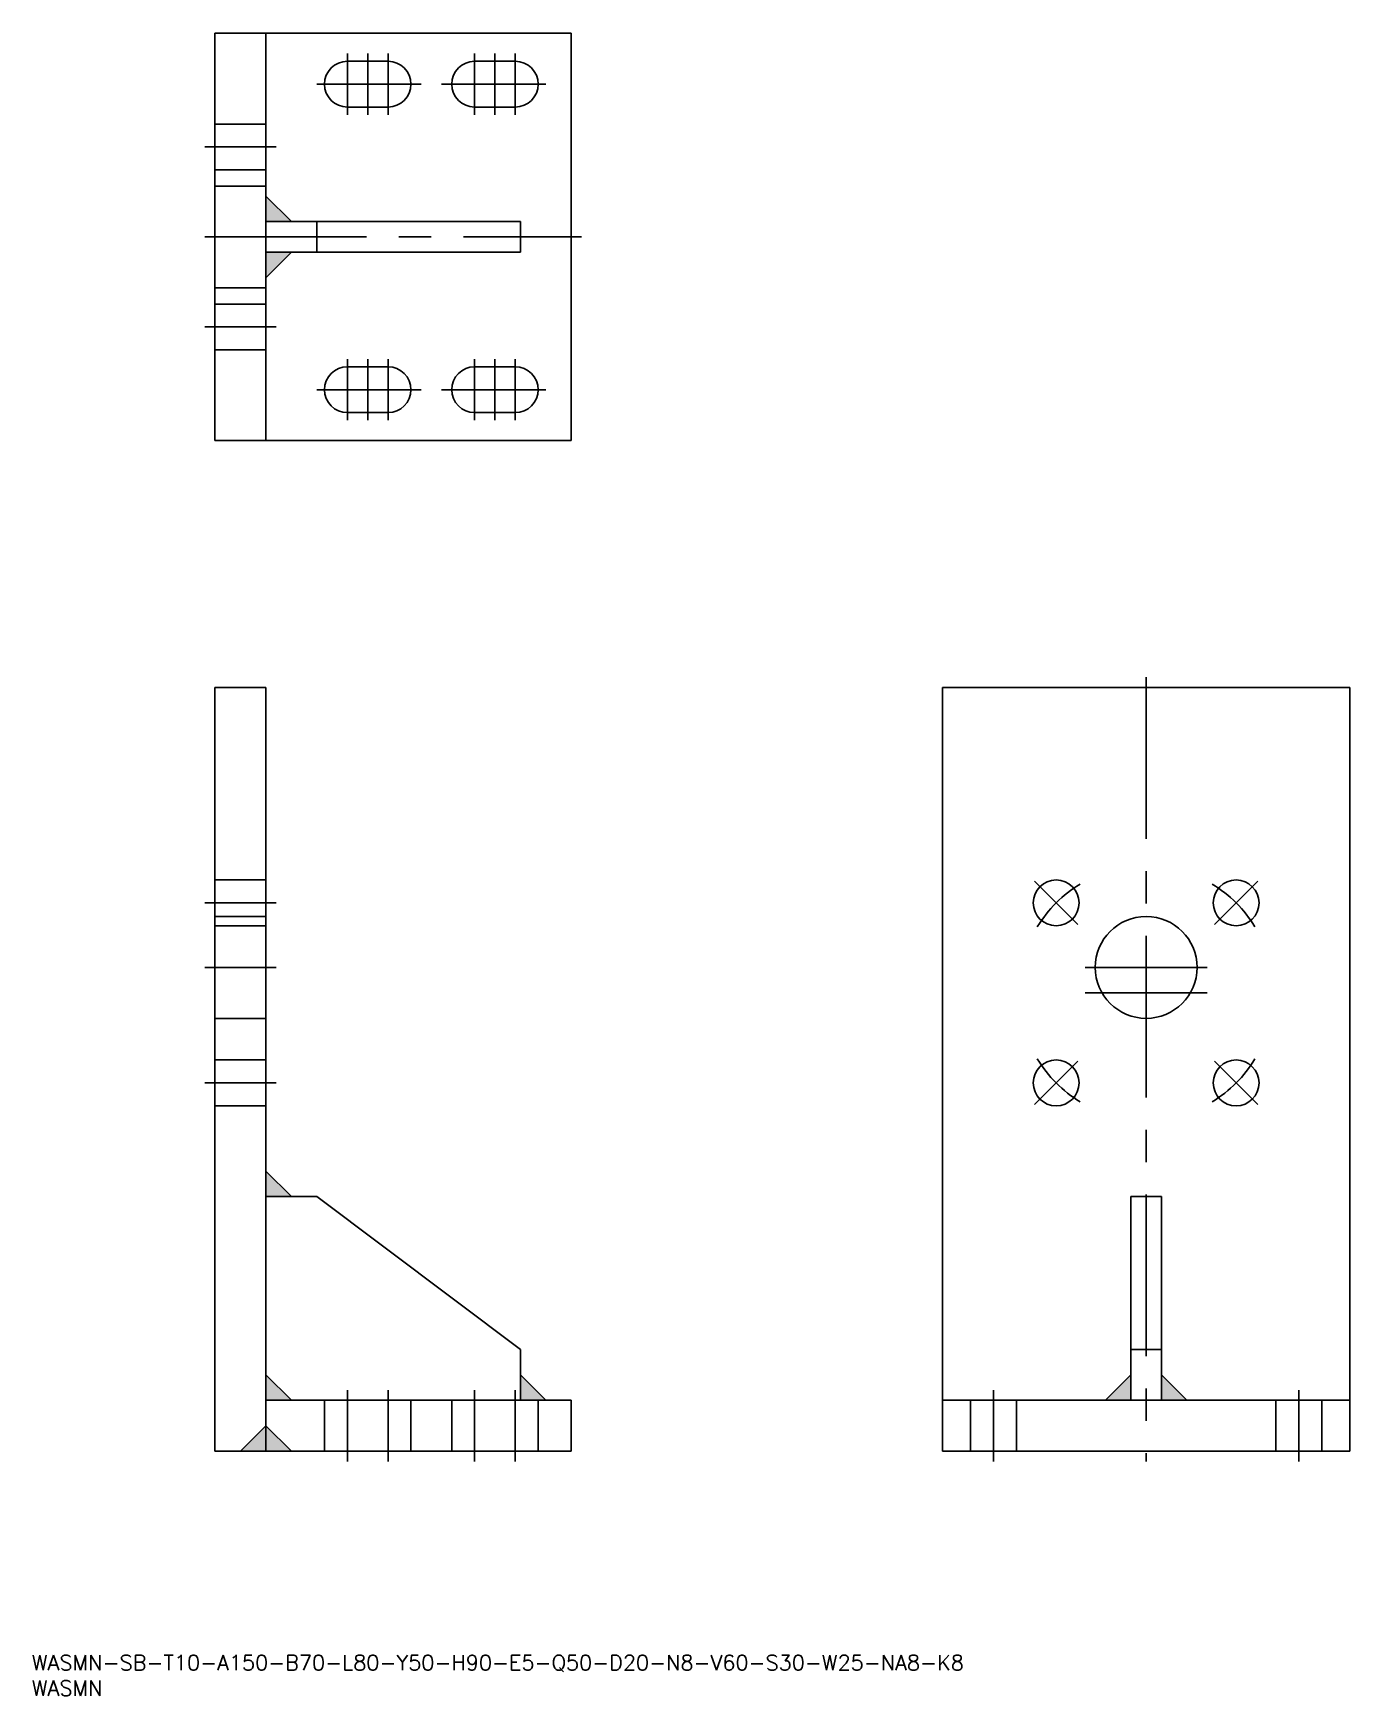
# Model space of a CAD drawing. Extents: x 0 to 259, y 0 to 326.
import ezdxf

# ---------------------------------------------------------------- set-up
doc = ezdxf.new("R2010")
doc.units = 0
doc.linetypes.add('CENTER', pattern=[50.8, 31.75, -6.35, 6.35, -6.35])
doc.linetypes.add('DASHED', pattern=[19.05, 12.7, -6.35])
doc.layers.get('0').update_dxf_attribs({"linetype": 'CONTINUOUS'})
doc.layers.add('CENTER', color=1, linetype='CENTER')
doc.styles.get("Standard").update_dxf_attribs({"font": 'txt.shx', "height": 3, "bigfont": 'bigfont.shx'})

# ---------------------------------------------------------------- blocks, each defined once
blk = doc.blocks.new('*U1')
at = {"color": 7, "linetype": 'CONTINUOUS'}
blk.add_text('WASMN-SB-T10-A150-B70-L80-Y50-H90-E5-Q50-D20-N8-V60-S30-W25-NA8-K8', height=3, dxfattribs=at).set_placement((0, 5))
blk = doc.blocks.new('*U2')
at = {"color": 7, "linetype": 'CONTINUOUS'}
blk.add_text('WASMN', height=3, dxfattribs=at).set_placement((0, 0))
blk = doc.blocks.new('*U3')
at = {"color": 7, "linetype": 'CONTINUOUS'}
for p, q in [((45.964051, 294.47943), (45.964051, 289.47943)), ((50.964051, 289.47943), (45.964051, 294.47943))]:
    blk.add_line(p, q, dxfattribs=at)
blk.add_solid([(45.964051, 294.47943), (45.964051, 289.47943), (50.964051, 289.47943)], dxfattribs=at)
blk = doc.blocks.new('*U4')
at = {"color": 7, "linetype": 'CONTINUOUS'}
for p, q in [((50.964051, 283.47943), (45.964051, 278.47943)), ((45.964051, 278.47943), (45.964051, 283.47943))]:
    blk.add_line(p, q, dxfattribs=at)
at = {"color": 7, "linetype": 'CONTINUOUS', "extrusion": (0, 0, -1)}
blk.add_solid([(-45.964051, 283.47943), (-50.964051, 283.47943), (-45.964051, 278.47943)], dxfattribs=at)
blk = doc.blocks.new('*U5')
at = {"color": 7, "linetype": 'CONTINUOUS'}
for p, q in [((45.964051, 103.026256), (45.964051, 98.026256)), ((50.964051, 98.026256), (45.964051, 103.026256))]:
    blk.add_line(p, q, dxfattribs=at)
blk.add_solid([(45.964051, 103.026256), (45.964051, 98.026256), (50.964051, 98.026256)], dxfattribs=at)
blk = doc.blocks.new('*U6')
at = {"color": 7, "linetype": 'CONTINUOUS'}
for p, q in [((45.964051, 63.026256), (45.964051, 58.026256)), ((50.964051, 58.026256), (45.964051, 63.026256))]:
    blk.add_line(p, q, dxfattribs=at)
blk.add_solid([(45.964051, 63.026256), (45.964051, 58.026256), (50.964051, 58.026256)], dxfattribs=at)
blk = doc.blocks.new('*U7')
at = {"color": 7, "linetype": 'CONTINUOUS'}
for p, q in [((95.964051, 63.026256), (95.964051, 58.026256)), ((100.964051, 58.026256), (95.964051, 63.026256))]:
    blk.add_line(p, q, dxfattribs=at)
blk.add_solid([(95.964051, 63.026256), (95.964051, 58.026256), (100.964051, 58.026256)], dxfattribs=at)
blk = doc.blocks.new('*U8')
at = {"color": 7, "linetype": 'CONTINUOUS'}
for p, q in [((45.964051, 53.026256), (45.964051, 48.026256)), ((50.964051, 48.026256), (45.964051, 53.026256))]:
    blk.add_line(p, q, dxfattribs=at)
blk.add_solid([(45.964051, 53.026256), (45.964051, 48.026256), (50.964051, 48.026256)], dxfattribs=at)
blk = doc.blocks.new('*U9')
at = {"color": 7, "linetype": 'CONTINUOUS'}
for p, q in [((45.964051, 53.026256), (40.964051, 48.026256)), ((45.964051, 48.026256), (45.964051, 53.026256))]:
    blk.add_line(p, q, dxfattribs=at)
blk.add_solid([(45.964051, 53.026256), (40.964051, 48.026256), (45.964051, 48.026256)], dxfattribs=at)
blk = doc.blocks.new('*U10')
at = {"color": 7, "linetype": 'CONTINUOUS'}
for p, q in [((221.891983, 63.026256), (221.891983, 58.026256)), ((226.891983, 58.026256), (221.891983, 63.026256))]:
    blk.add_line(p, q, dxfattribs=at)
blk.add_solid([(221.891983, 63.026256), (221.891983, 58.026256), (226.891983, 58.026256)], dxfattribs=at)
blk = doc.blocks.new('*U11')
at = {"color": 7, "linetype": 'CONTINUOUS'}
for p, q in [((215.891983, 63.026256), (210.891983, 58.026256)), ((215.891983, 58.026256), (215.891983, 63.026256))]:
    blk.add_line(p, q, dxfattribs=at)
blk.add_solid([(215.891983, 63.026256), (210.891983, 58.026256), (215.891983, 58.026256)], dxfattribs=at)

msp = doc.modelspace()

# ---------------------------------------------------------------- linework, layer by layer
at = {"color": 7, "linetype": 'CONTINUOUS'}
for p, q in [((105.964051, 326.47943), (35.964051, 326.47943)), ((35.964051, 326.47943), (35.964051, 246.47943)), ((45.964051, 326.47943), (45.964051, 246.47943)), ((105.964051, 246.47943), (105.964051, 326.47943)), ((61.964051, 320.97943), (69.964051, 320.97943)), ((86.964051, 320.97943), (94.964051, 320.97943)), ((69.964051, 311.97943), (61.964051, 311.97943)), ((94.964051, 311.97943), (86.964051, 311.97943)), ((45.964051, 294.47943), (50.964051, 289.47943)), ((45.964051, 289.47943), (95.964051, 289.47943)), ((55.964051, 283.47943), (55.964051, 289.47943)), ((95.964051, 289.47943), (95.964051, 283.47943)), ((45.964051, 283.47943), (95.964051, 283.47943)), ((45.964051, 278.47943), (50.964051, 283.47943)), ((69.964051, 260.97943), (61.964051, 260.97943)), ((94.964051, 260.97943), (86.964051, 260.97943)), ((61.964051, 251.97943), (69.964051, 251.97943)), ((86.964051, 251.97943), (94.964051, 251.97943)), ((35.964051, 246.47943), (105.964051, 246.47943)), ((35.964051, 48.026256), (35.964051, 198.026256)), ((35.964051, 198.026256), (45.964051, 198.026256)), ((45.964051, 48.026256), (45.964051, 198.026256)), ((178.891983, 48.026256), (178.891983, 198.026256)), ((178.891983, 198.026256), (258.891983, 198.026256)), ((258.891983, 198.026256), (258.891983, 48.026256)), ((45.964051, 103.026256), (50.964051, 98.026256)), ((55.964051, 98.026256), (45.964051, 98.026256)), ((55.964051, 98.026256), (95.964051, 68.026256)), ((215.891983, 98.026256), (215.891983, 58.026256)), ((215.891983, 98.026256), (221.891983, 98.026256)), ((221.891983, 98.026256), (221.891983, 58.026256)), ((95.964051, 58.026256), (95.964051, 68.026256)), ((221.891983, 68.026256), (215.891983, 68.026256)), ((45.964051, 63.026256), (50.964051, 58.026256)), ((95.964051, 63.026256), (100.964051, 58.026256)), ((215.891983, 63.026256), (210.891983, 58.026256)), ((221.891983, 63.026256), (226.891983, 58.026256)), ((105.964051, 58.026256), (45.964051, 58.026256)), ((105.964051, 48.026256), (105.964051, 58.026256)), ((258.891983, 58.026256), (178.891983, 58.026256)), ((45.964051, 53.026256), (40.964051, 48.026256)), ((45.964051, 53.026256), (50.964051, 48.026256)), ((105.964051, 48.026256), (35.964051, 48.026256)), ((258.891983, 48.026256), (178.891983, 48.026256))]:
    msp.add_line(p, q, dxfattribs=at)
at = {"color": 3, "linetype": 'DASHED'}
for p, q in [((45.964051, 308.657099), (35.964051, 308.657099)), ((45.964051, 299.657099), (35.964051, 299.657099)), ((45.964051, 296.47943), (35.964051, 296.47943)), ((45.964051, 276.47943), (35.964051, 276.47943)), ((45.964051, 273.30176), (35.964051, 273.30176)), ((45.964051, 264.30176), (35.964051, 264.30176)), ((45.964051, 160.203926), (35.964051, 160.203926)), ((45.964051, 153.026256), (35.964051, 153.026256)), ((45.964051, 151.203926), (35.964051, 151.203926)), ((45.964051, 133.026256), (35.964051, 133.026256)), ((45.964051, 124.848587), (35.964051, 124.848587)), ((45.964051, 115.848587), (35.964051, 115.848587)), ((57.464999, 58.026256), (57.464999, 48.026256)), ((74.464999, 58.026256), (74.464999, 48.026256)), ((82.464051, 58.026256), (82.464051, 48.026256)), ((99.464051, 58.026256), (99.464051, 48.026256)), ((184.391983, 58.026256), (184.391983, 48.026256)), ((193.391983, 58.026256), (193.391983, 48.026256)), ((244.391983, 58.026256), (244.391983, 48.026256)), ((253.391983, 58.026256), (253.391983, 48.026256))]:
    msp.add_line(p, q, dxfattribs=at)
at = {"color": 7, "linetype": 'CONTINUOUS'}
for centre, radius in [((201.214314, 155.703926), 4.5), ((236.569653, 155.703926), 4.5), ((218.891983, 143.026256), 10), ((201.214314, 120.348587), 4.5), ((236.569653, 120.348587), 4.5)]:
    msp.add_circle(centre, radius, dxfattribs=at)
for centre, start, end in [((61.964051, 316.47943), 90, 270), ((69.964051, 316.47943), 270, 90), ((86.964051, 316.47943), 90, 270), ((94.964051, 316.47943), 270, 90), ((61.964051, 256.47943), 90, 270), ((69.964051, 256.47943), 270, 90), ((86.964051, 256.47943), 90, 270), ((94.964051, 256.47943), 270, 90)]:
    msp.add_arc(centre, 4.5, start, end, dxfattribs=at)
at = {"layer": 'CENTER', "color": 1, "linetype": 'CENTER'}
for p, q in [((61.964051, 322.47943), (61.964051, 310.47943)), ((65.964051, 322.47943), (65.964051, 310.47943)), ((69.964051, 322.47943), (69.964051, 310.47943)), ((86.964051, 322.47943), (86.964051, 310.47943)), ((90.964051, 322.47943), (90.964051, 310.47943)), ((94.964051, 322.47943), (94.964051, 310.47943)), ((55.964051, 316.47943), (76.464051, 316.47943)), ((80.464051, 316.47943), (100.964051, 316.47943)), ((47.964051, 304.157099), (33.964051, 304.157099)), ((33.964051, 286.47943), (107.964051, 286.47943)), ((47.964051, 268.80176), (33.964051, 268.80176)), ((61.964051, 250.47943), (61.964051, 262.47943)), ((65.964051, 250.47943), (65.964051, 262.47943)), ((69.964051, 250.47943), (69.964051, 262.47943)), ((86.964051, 250.47943), (86.964051, 262.47943)), ((90.964051, 250.47943), (90.964051, 262.47943)), ((94.964051, 250.47943), (94.964051, 262.47943)), ((55.964051, 256.47943), (76.464051, 256.47943)), ((80.464051, 256.47943), (100.964051, 256.47943)), ((218.891983, 200.026256), (218.891983, 46.026256)), ((196.971673, 159.946567), (205.456954, 151.461285)), ((240.812293, 159.946567), (232.327012, 151.461285)), ((47.964051, 155.703926), (33.964051, 155.703926)), ((47.964051, 143.026256), (33.964051, 143.026256)), ((230.891983, 143.026256), (206.891983, 143.026256)), ((230.891983, 138.026256), (206.891983, 138.026256)), ((205.456954, 124.591228), (196.971673, 116.105946)), ((232.327012, 124.591228), (240.812293, 116.105946)), ((47.964051, 120.348587), (33.964051, 120.348587)), ((61.964999, 60.026256), (61.964999, 46.026256)), ((69.964999, 60.026256), (69.964999, 46.026256)), ((86.964051, 60.026256), (86.964051, 46.026256)), ((94.964051, 60.026256), (94.964051, 46.026256)), ((188.891983, 60.026256), (188.891983, 46.026256)), ((248.891983, 60.026256), (248.891983, 46.026256))]:
    msp.add_line(p, q, dxfattribs=at)
for start, end in [(121.215795, 148.784205), (31.215795, 58.784205), (211.215795, 238.784205), (301.215795, 328.784205)]:
    msp.add_arc((218.891983, 138.026256), 25, start, end, dxfattribs=at)

# ---------------------------------------------------------------- block references
at = {"color": 7, "linetype": 'CONTINUOUS'}
for name in ['*U3', '*U4', '*U5', '*U6', '*U7', '*U11', '*U10', '*U9', '*U8', '*U1', '*U2']:
    msp.add_blockref(name, (0, 0), dxfattribs=at)

doc.saveas('drawing.dxf')
